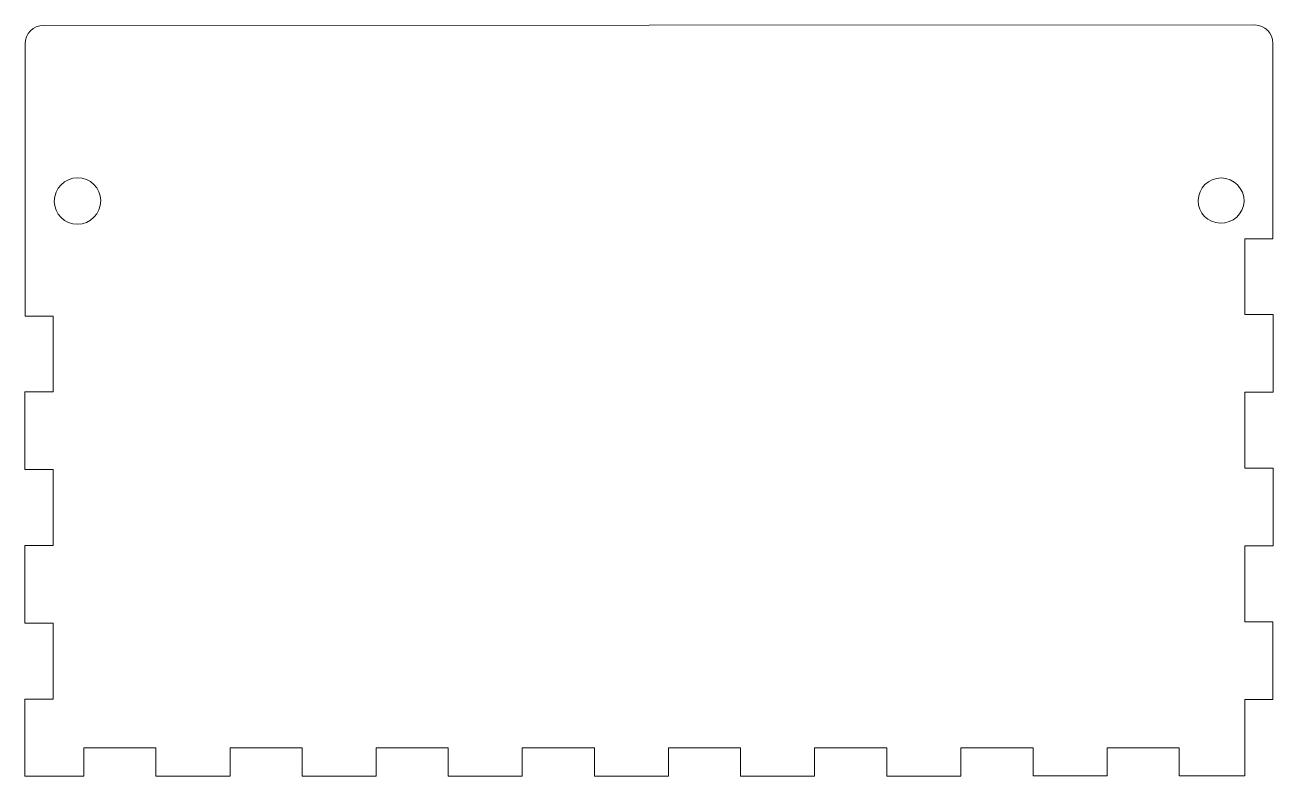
# Model space of a CAD drawing. Header units: millimetres. Extents: x -132 to 1, y 0 to 80.
import ezdxf

# ---------------------------------------------------------------- set-up
doc = ezdxf.new("R2010")
doc.units = ezdxf.units.MM

msp = doc.modelspace()

# ---------------------------------------------------------------- linework, layer by layer
at = {"color": 7, "linetype": 'Continuous', "lineweight": 15}
for p, q in [((-0.77, 80.05), (-129.91, 80)), ((-131.87, 78.03), (-131.87, 49.03)), ((1.16, 57.27), (1.16, 78.09)), ((-1.84, 57.27), (1.16, 57.27)), ((-1.84, 49.18), (-1.84, 57.27)), ((-131.87, 49.03), (-128.88, 49.03)), ((-128.88, 49.03), (-128.88, 40.95)), ((1.17, 49.18), (-1.84, 49.18)), ((1.17, 40.9), (1.17, 49.18)), ((-131.88, 40.95), (-131.88, 32.66)), ((-128.88, 40.95), (-131.88, 40.95)), ((-1.84, 40.9), (1.17, 40.9)), ((-1.84, 32.81), (-1.84, 40.9)), ((-131.88, 32.66), (-128.88, 32.66)), ((-128.88, 32.66), (-128.88, 24.57)), ((1.17, 32.81), (-1.84, 32.81)), ((1.17, 24.52), (1.17, 32.81)), ((-131.88, 24.57), (-131.88, 16.28)), ((-128.88, 24.57), (-131.88, 24.57)), ((-1.84, 24.52), (1.17, 24.52)), ((-1.84, 16.43), (-1.84, 24.52)), ((-131.88, 16.28), (-128.88, 16.28)), ((-128.88, 16.28), (-128.88, 8.19)), ((1.16, 16.43), (-1.84, 16.43)), ((1.16, 8.14), (1.16, 16.43)), ((-131.88, 8.19), (-131.88, 0)), ((-128.88, 8.19), (-131.88, 8.19)), ((-1.84, 8.14), (1.16, 8.14)), ((-1.84, 0.03), (-1.84, 8.14)), ((-125.61, 3), (-117.91, 3)), ((-125.61, 0), (-125.61, 3)), ((-117.91, 3), (-117.91, 0)), ((-110.02, 3), (-102.33, 3)), ((-110.02, 0), (-110.02, 3)), ((-102.33, 3), (-102.33, 0)), ((-94.44, 3), (-86.75, 3)), ((-94.44, 0), (-94.44, 3)), ((-86.75, 3), (-86.75, 0)), ((-78.86, 3), (-71.17, 3)), ((-78.86, 0), (-78.86, 3)), ((-71.17, 3), (-71.17, 0)), ((-63.28, 3), (-55.59, 3)), ((-63.28, 0), (-63.28, 3)), ((-55.59, 3), (-55.59, 0)), ((-47.7, 3), (-40, 3)), ((-47.7, 0), (-47.7, 3)), ((-40, 3), (-40, 0)), ((-32.11, 3), (-24.42, 3)), ((-32.11, 0), (-32.11, 3)), ((-24.42, 3), (-24.42, 0.03)), ((-16.53, 3), (-8.84, 3)), ((-16.53, 0.03), (-16.53, 3)), ((-8.84, 3), (-8.84, 0.03)), ((-131.88, 0), (-125.61, 0)), ((-117.91, 0), (-110.02, 0)), ((-102.33, 0), (-94.44, 0)), ((-86.75, 0), (-78.86, 0)), ((-71.17, 0), (-63.28, 0)), ((-55.59, 0), (-47.7, 0)), ((-40, 0), (-32.11, 0)), ((-24.42, 0.03), (-16.53, 0.03)), ((-8.84, 0.03), (-1.84, 0.03))]:
    msp.add_line(p, q, dxfattribs=at)
for points in [[(-129.91, 80), (-130.99, 80), (-131.87, 79.12), (-131.87, 78.03)], [(1.16, 78.09), (1.16, 79.17), (0.29, 80.05), (-0.77, 80.05)], [(-126.27, 63.76), (-127.65, 63.75), (-128.76, 62.63), (-128.76, 61.25)], [(-123.8, 61.33), (-123.81, 62.68), (-124.92, 63.77), (-126.27, 63.76)], [(-4.38, 63.74), (-5.71, 63.75), (-6.8, 62.67), (-6.81, 61.34)], [(-1.91, 61.25), (-1.9, 62.62), (-3.01, 63.73), (-4.38, 63.74)], [(-128.76, 61.25), (-128.75, 59.9), (-127.65, 58.81), (-126.29, 58.81)], [(-126.29, 58.81), (-124.91, 58.82), (-123.79, 59.95), (-123.8, 61.33)], [(-6.81, 61.34), (-6.82, 60.03), (-5.77, 58.95), (-4.46, 58.94)], [(-4.46, 58.94), (-3.12, 58.88), (-1.98, 59.91), (-1.91, 61.25)]]:
    msp.add_open_spline(points, degree=3, dxfattribs=at)

doc.saveas('drawing.dxf')
